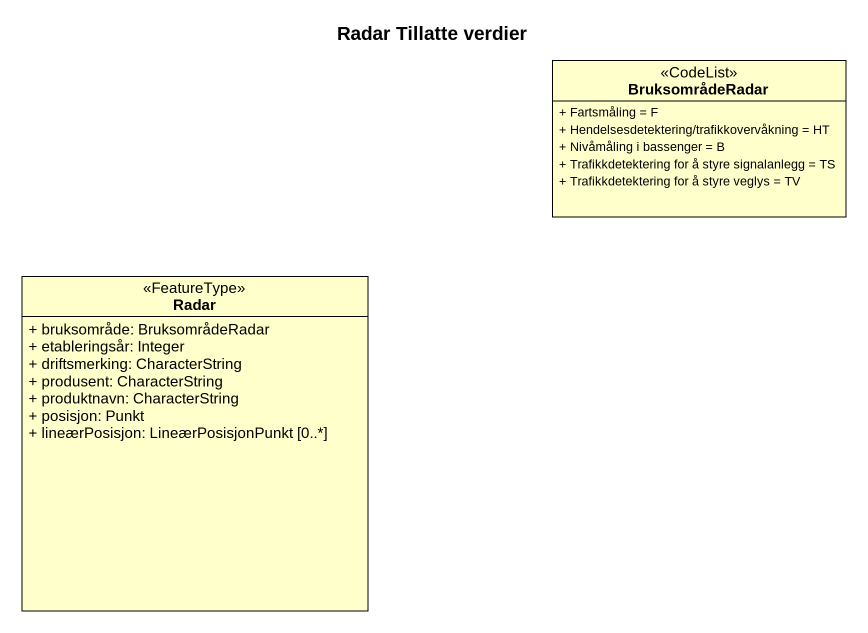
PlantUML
@startuml
title Radar Tillatte verdier
hide circle
hide empty members
skinparam classAttributeIconSize 0
class BruksområdeRadar <<CodeList>> {
  + Fartsmåling = F
  + Hendelsesdetektering/trafikkovervåkning = HT
  + Nivåmåling i bassenger = B
  + Trafikkdetektering for å styre signalanlegg = TS
  + Trafikkdetektering for å styre veglys = TV
}
class Radar <<FeatureType>> {
  + bruksområde: BruksområdeRadar
  + etableringsår: Integer
  + driftsmerking: CharacterString
  + produsent: CharacterString
  + produktnavn: CharacterString
  + posisjon: Punkt
  + lineærPosisjon: LineærPosisjonPunkt [0..*]
}
@enduml
